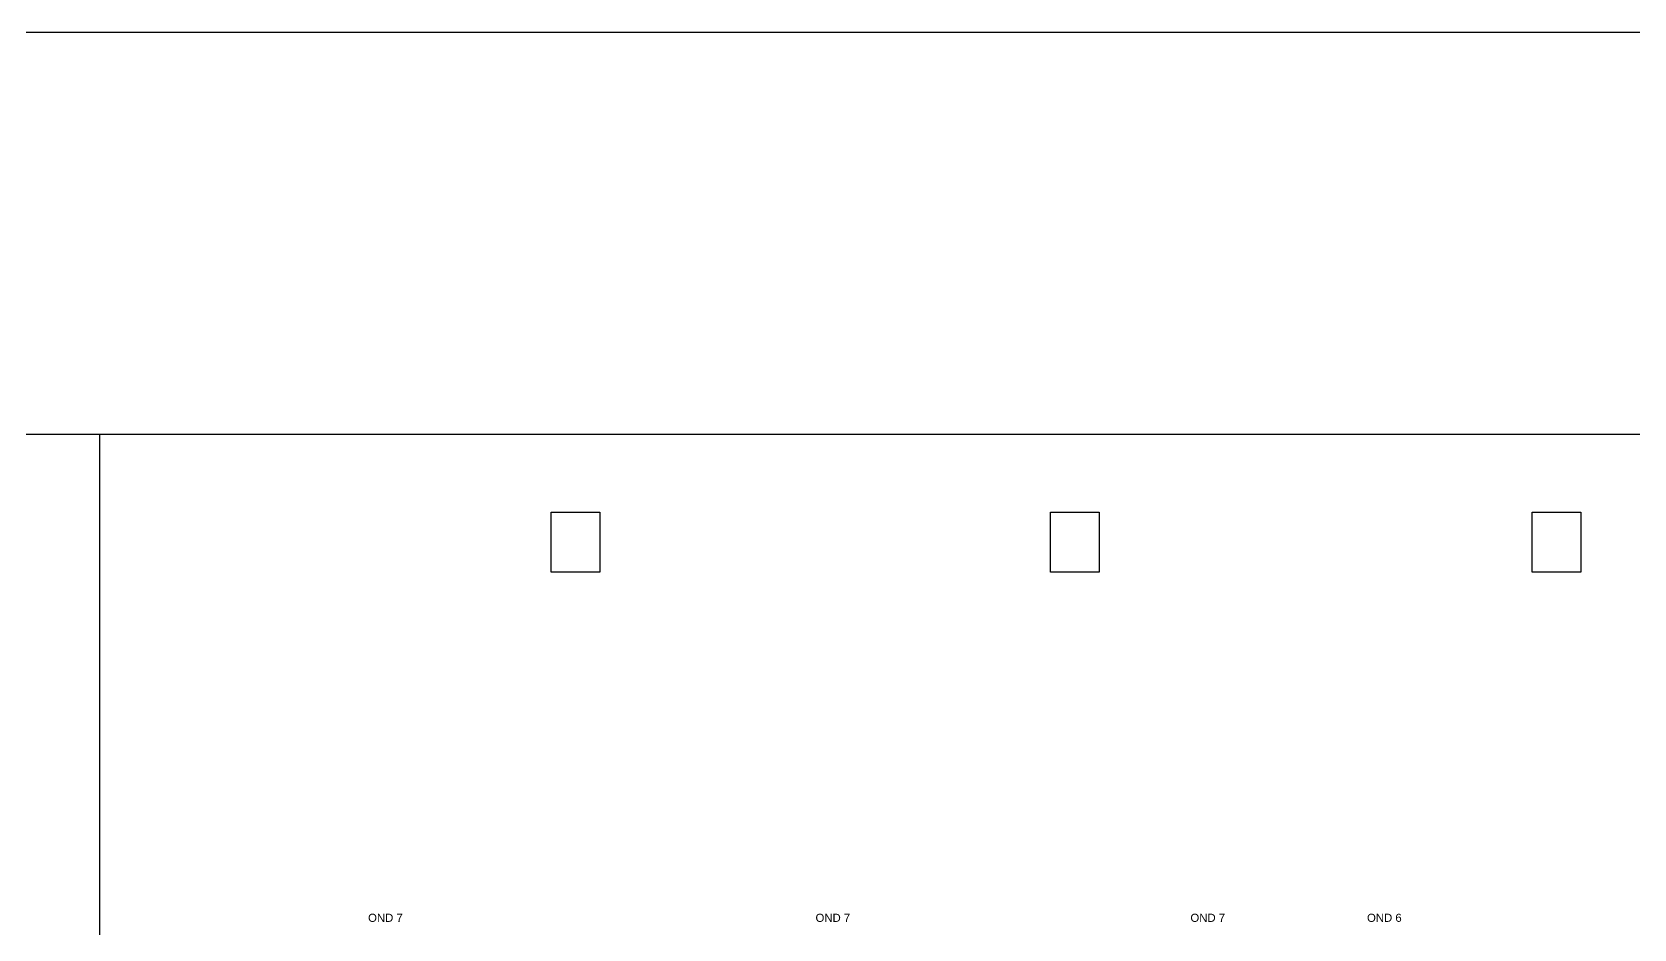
# Model space of a CAD drawing. Header units: inches. Extents: x 40 to 647, y 48 to 167.
# Drawn here: x 259.79 to 299.26, y 141.87 to 163.95 of the extents above; entities that cross this region are included whole.
import ezdxf

# ---------------------------------------------------------------- set-up
doc = ezdxf.new("R2010")
doc.units = ezdxf.units.IN
doc.header["$MEASUREMENT"] = 0
doc.styles.get("Standard").update_dxf_attribs({"font": 'arial.ttf'})

msp = doc.modelspace()

# ---------------------------------------------------------------- linework, layer by layer
for p, q in [((251.536, 163.952), (378.28, 163.952)), ((114.04, 154.054), (261.458, 154.054)), ((261.458, 154.054), (261.458, 49.27)), ((261.458, 154.054), (299.569, 154.054)), ((261.458, 154.054), (261.458, 151.654)), ((261.458, 154.054), (263.858, 154.054)), ((272.584, 152.131), (273.784, 152.131)), ((272.584, 150.651), (272.584, 152.131)), ((273.784, 152.131), (273.784, 151.851)), ((284.884, 152.131), (286.084, 152.131)), ((284.884, 150.651), (284.884, 152.131)), ((286.084, 152.131), (286.084, 151.851)), ((296.749, 152.131), (297.949, 152.131)), ((296.749, 150.651), (296.749, 152.131)), ((297.949, 152.131), (297.949, 151.851)), ((273.784, 151.851), (273.784, 151.851)), ((273.784, 151.851), (273.784, 150.651)), ((286.084, 151.851), (286.084, 151.851)), ((286.084, 151.851), (286.084, 150.651)), ((297.949, 151.851), (297.949, 151.851)), ((297.949, 151.851), (297.949, 150.651)), ((273.784, 150.651), (272.584, 150.651)), ((286.084, 150.651), (284.884, 150.651)), ((297.949, 150.651), (296.749, 150.651))]:
    msp.add_line(p, q)

# ---------------------------------------------------------------- texts
at = {"color": 5, "char_height": 0.2, "attachment_point": 1}
for s, heights, insert in [('{\\C256;OND 7}', [0.207], (268.073, 142.241)), ('{\\C256;OND 7}', [0.207], (279.096, 142.241)), ('{\\C256;OND 7}', [0.207], (288.332, 142.241)), ('{\\C256;OND 6}', [0], (292.683, 142.241))]:
    msp.add_mtext_dynamic_manual_height_columns(s, width=2.27344, gutter_width=1, heights=heights, dxfattribs=dict(at, insert=insert))

doc.saveas('drawing.dxf')
